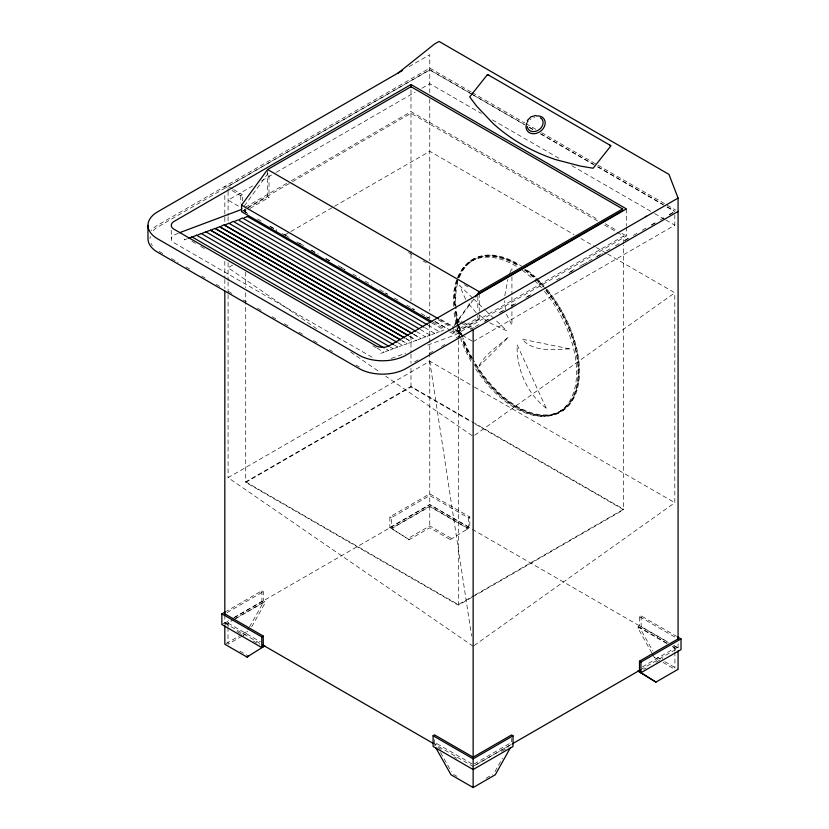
<?xml version="1.0" encoding="UTF-8"?>
<svg xmlns="http://www.w3.org/2000/svg" width="829" height="829" viewBox="0 0 829 829"><rect width="100%" height="100%" fill="white"/><g stroke="black" fill="none" stroke-linecap="round" stroke-linejoin="round"><path stroke-width="0.62" stroke-dasharray="4.14 3.11" d="M504.809 295.725L507.876 279.508M509.7 273.715L511.928 267.746L511.928 270.295M494.975 771.602L502.478 758.162M242.534 634.03L246.969 631.47L248.866 628.102M249.498 626.983L263.394 602.269L234.742 618.817M251.715 626.776L264.979 603.191L264.979 601.74L263.394 600.818L263.394 591.605L261.923 590.756L226.327 611.305M244.379 206.006L268.254 172.992M454.686 324.502L471.846 300.782M453.94 326.315L474.022 298.834M607.678 254.016L674.816 292.782L473.141 436.323L385.775 376.221M474.188 645.501L674.816 502.706L674.816 292.782M450.323 539.638L468.333 528.498L429.764 506.218L391.329 528.405L409.184 539.648L429.764 527.772L450.323 539.638L451.909 538.726L429.764 525.938L407.599 538.736M409.091 66.652L429.764 54.714L429.764 92.641M252.731 185.914L228.079 200.141L242.41 208.411M261.695 180.732L275.135 172.971M276.264 172.328L415.194 92.112M421.92 88.226L429.764 83.698L481.234 113.418M231.965 190.535L240.783 195.623L242.41 194.691L242.41 200.929M245.415 207.219L286.803 183.323M291.28 180.743L410.987 111.635L598.538 219.913M247.944 207.395L291.497 182.256M292.616 181.603L410.987 113.262L597.875 221.167M241.56 211.654L245.902 209.146M246.98 208.525L267.591 196.628L269 197.437L269 173.24M244.379 209.395L244.379 211.654L248.855 209.074M249.975 208.421L269 197.437M232.566 265.145L228.079 267.736L316.512 328.574M285.228 234.742L289.704 232.161M290.824 231.509L333.403 206.929M334.522 206.286L429.764 151.292L574.114 234.638M470.012 261.176L470.945 260.638M469.059 262.72L470.457 261.912M457.183 323.061L457.183 320.564L458.81 319.621L462.116 321.528M453.194 332.211L477.815 318.004L479.224 318.813L479.224 312.44M449.836 331.901L453.194 333.838L479.224 318.813M623.615 243.799L623.615 236.027L458.344 331.445L458.344 339.216M626.444 226.991L626.444 236.027L455.111 334.947L426.23 345.6M451.577 331.051L457.183 334.294L460.23 332.533L454.986 329.507M475.38 326.605L479.867 324.015M484.343 321.424L488.83 318.844M498.913 313.02L503.39 310.429M511.234 305.901L513.472 304.606M525.804 297.497L530.28 294.906M570.621 271.622L575.098 269.031M579.585 266.441L584.062 263.85M588.549 261.27L593.025 258.679M597.512 256.088L601.989 253.508M606.476 250.918L610.952 248.327M615.439 245.747L619.916 243.156M624.403 240.565L628.879 237.975M633.366 235.395L637.843 232.804M642.33 230.213L646.807 227.633M651.293 225.042L655.77 222.452M660.257 219.872L664.734 217.281M669.221 214.69L673.697 212.1M414.676 361.858L418.034 359.921M429.215 353.465L433.681 350.885M441.515 346.367L444.862 344.429M456.043 337.973L460.52 335.393M470.582 329.59L475.058 326.999M485.12 321.196L489.587 318.616M500.768 312.16L504.125 310.222M511.949 305.704L516.426 303.124M527.607 296.668L530.954 294.73M556.673 279.881L561.15 277.3M568.974 272.782L572.331 270.845M583.502 264.389L587.979 261.809M595.802 257.291L602.517 253.415M624.879 240.503L629.346 237.923M651.708 225.011L656.185 222.431M669.594 214.68L674.07 212.1M473.141 646.247L228.079 477.659L429.764 361.226L473.4 386.418M473.141 341.621L674.816 225.187L674.816 215.198M245.716 292.834L245.716 481.856L410.987 386.438L471.411 421.329M560.85 410.738L562.259 409.92M562.704 410.645L563.647 410.106M409.184 539.648L389.858 527.555L389.858 516.892L429.764 493.856L469.805 516.975L469.805 527.638L466.748 529.41L466.748 527.959L429.764 506.602L392.915 527.866L391.329 526.954L391.329 517.742L429.764 495.555L468.333 517.824L469.805 516.975M227.022 612.6L263.394 591.605M221.871 624.548L228.545 620.693M234.11 617.481L261.923 601.419L264.979 603.191M389.858 527.555L429.764 504.519L469.805 527.638M224.825 615.025L224.825 623.087L229.301 620.506M233.778 617.916L429.764 504.768L471.152 528.664M224.825 624.548L233.633 619.45M227.996 626.828L227.996 623.087L231.353 621.149M235.84 618.558L264.979 601.74M225.923 643.625L241.426 634.672M242.058 636.144L227.996 644.257L227.996 628.071M243.146 635.511L248.555 632.392L246.969 631.47M466.748 527.959L468.333 527.037L468.333 517.824M245.716 481.856L458.344 604.621L473.97 595.595M475.09 594.953L623.615 509.203L623.615 245.083M471.742 597.429L458.344 605.17L245.716 482.416L410.987 386.998L471.411 421.878M472.862 596.787L623.615 509.752L472.53 422.531M651.822 652.941L638.071 628.32L638.071 626.869L639.656 625.947L639.656 616.735L641.128 615.885L676.599 636.361M472.022 763.903L436.147 743.198L434.562 744.11L434.562 738.349M434.562 745.561L436.147 744.649L436.147 743.198M638.071 628.32L641.128 626.548L668.837 642.548M652.454 654.06L654.33 657.428L655.915 656.506L660.35 659.065M474.261 763.903L509.98 743.281L509.98 744.732M642.402 666.899L674.91 648.133L674.91 650.63M474.24 765.747L510.467 744.825M511.213 744.473L473.141 766.452L433.992 743.851M640.61 669.77L678.081 648.133L678.081 640.071M501.69 751.354L508.27 747.551M643.915 669.314L646.123 668.039M656.04 662.319L662.651 658.495M486.136 778.213L492.633 774.462M178.276 233.187L173.302 235.415A9.907 5.72 0 0 0 173.302 242.379L373.848 358.263M187.395 238.7L184.121 239.913L186.183 238.348M380.801 353.465L383.889 352.087M385.423 351.765L388.511 350.387M390.044 350.066L393.133 348.677M394.656 348.356L397.754 346.978M399.277 346.657L402.366 345.268M403.899 344.947L407.174 343.745L402.521 340.988M408.521 343.247L411.795 342.035L406.023 338.636M413.132 341.538L416.417 340.336L409.526 336.284M417.754 339.838L421.039 338.626L413.029 333.942M422.375 338.139L425.464 336.75M426.997 336.429L430.085 335.051M431.619 334.729L434.707 333.341M436.23 333.02L439.329 331.641M440.852 331.32L443.94 329.942M391.329 358.47L405.764 353.144M489.701 322.844L506.861 330.906L494.82 319.341M471.152 91.988L429.764 68.092L157.697 225.167A33.191 19.16 0 0 0 151.085 230.617M472.261 92.63L524.84 122.982M525.959 123.625L536.021 129.438M541.617 132.671L675.842 210.162M470.105 93.055L429.764 69.76L156.453 227.768A31.139 17.979 0 0 0 152.391 231.84M471.224 93.698L523.897 124.112M529.503 127.345L532.86 129.283M540.705 133.811L593.377 164.225M597.864 166.816L662.858 204.338M667.345 206.929L674.07 210.815M472.281 94.527L429.764 69.978L226.452 187.354L224.825 186.411L224.825 188.991M473.4 95.169L524.871 124.889M529.348 127.469L532.705 129.407M540.539 133.935L596.486 166.235M597.605 166.878L665.874 206.286M666.982 206.939L674.816 211.457M492.426 119.884L559.565 158.64M571.875 165.748L653.563 212.908M654.682 213.561L664.754 219.374M665.874 220.017L674.816 225.187M605.232 223.778L617.512 230.866M621.978 233.446L626.444 236.027M604.59 225.042L623.615 236.027M580.828 238.514L595.367 246.907M596.486 247.56L606.559 253.373M408.583 252.555L411.93 254.482M423.101 260.938L426.448 262.866M464.416 284.793L468.882 287.362M232.493 188.96L228.079 186.411L228.079 190.152M233.591 189.592L242.41 194.691M463.214 322.17L472.033 327.258M457.183 320.564L460.489 322.471M461.587 323.113L471.514 328.833M440.914 319.476L453.194 326.564L453.194 333.838M439.764 319.579L453.194 327.341M438.541 320.015L450.821 327.103M461.017 334.626L458.81 333.351L458.81 319.621M462.116 335.258L472.033 340.988M243.021 210.649L247.508 213.24M257.601 219.063L262.088 221.654M269.933 226.182L276.658 230.068M284.513 234.597L288.989 237.187M299.082 243.011L303.569 245.602M311.414 250.14L318.149 254.016M325.994 258.555L330.481 261.145M338.325 265.674L345.061 269.56M352.905 274.088L359.631 277.974M365.237 281.207L371.962 285.093M379.817 289.622L387.661 294.16M394.386 298.036L398.873 300.626M406.728 305.165L414.573 309.694M421.298 313.58L429.153 318.108M434.759 321.341L450.448 330.408M244.379 211.654L247.726 213.592M270.057 226.483L276.762 230.348M282.347 233.571L289.041 237.446M296.865 241.954L303.559 245.819M311.383 250.337L315.849 252.918M325.89 258.721L330.356 261.301M341.527 267.746L344.874 269.674M385.081 292.886L387.309 294.181M411.878 308.357L414.117 309.652M426.396 316.74L428.634 318.035M435.329 321.901L447.619 328.989M433.039 322.201L445.36 329.32M431.65 322.844L444.137 330.108M428.147 325.186L439.515 331.818M424.645 327.538L434.893 333.517M420.22 329.414L430.272 335.217M416.521 331.59L425.66 336.926M413.215 334.108L421.039 338.626M409.713 336.46L416.417 340.336M406.21 338.812L411.795 342.035M401.588 340.512L407.174 343.745M397.899 342.688L402.562 345.444M474.52 387.06L674.816 502.706M394.397 345.04L397.941 347.144M389.972 346.916L393.319 348.854M386.273 349.092L388.697 350.553M191.872 241.28L196.338 243.871M200.805 246.451L205.281 249.032M372.905 345.807L376.262 347.745M377.185 348.211L384.076 352.263M472.53 421.982L623.615 509.203M159.189 251.456L163.665 254.047M171.489 258.565L178.194 262.441M186.028 266.959L190.494 269.539M201.685 275.995L205.032 277.933M216.214 284.388L219.571 286.326M228.514 291.487L231.871 293.425M243.052 299.88L246.41 301.818M257.591 308.274L262.068 310.854M272.13 316.668L276.606 319.248M284.43 323.766L288.906 326.357M298.968 332.16L303.445 334.74M313.507 340.553L317.973 343.133M329.165 349.589L332.512 351.527M355.993 365.092L359.351 367.029M639.656 616.735L675.884 637.656M674.381 645.75L679.915 648.952M472.261 529.306L668.195 642.434M673.604 645.553L678.081 648.133M667.096 643.252L639.656 627.408L652.786 650.91M672.588 646.423L678.081 649.584M638.071 626.869L667.096 643.625M672.671 646.848L674.91 648.133M664.775 661.625L678.081 669.304M654.33 657.428L658.661 659.925M662.993 662.423L674.91 669.304M389.858 516.892L391.329 517.742M227.996 623.087L260.368 641.781M224.825 623.087L262.151 644.641M437.867 747.468L441.183 749.385M454.406 757.012L456.613 758.286M236.897 631.511L243.488 635.315M253.363 641.024L259.954 644.827M239.902 651.138L248.576 656.143M453.66 774.473L456.914 776.348M487.701 321.559L475.929 312.44L467.597 302.544M350.605 352.024L379.381 371.817M472.603 297.974L459.639 285.518L465.836 299.901M473.525 298.865L484.633 309.549M485.566 310.44L493.897 318.45M440.572 752.514L451.318 771.602M506.446 314.16L511.928 325.206L511.928 295.839M429.764 361.226L471.587 636.019M505.421 309.932L504.602 300.699M674.91 651.874L674.91 668.06M641.128 615.885L641.128 626.548M626.444 208.929L626.444 225.706M511.928 276.689L511.928 294.554M511.566 738.432L511.566 741.893M479.224 293.342L479.224 311.176M477.815 296.347L477.815 310.357M477.815 315.455L477.815 318.004M458.344 340.501L458.344 604.621M457.183 328.056L457.183 334.294M429.764 99.003L429.764 260.762M429.764 265.757L429.764 310.999M429.764 316.15L429.764 318.73M429.764 323.87L429.764 504.768M429.764 506.218L429.764 527.772M410.987 89.687L410.987 111.635M410.987 113.262L410.987 253.094M410.987 254.389L410.987 300.989M410.987 335.952L410.987 352.781M410.987 354.076L410.987 363.133M410.987 368.314L410.987 386.438M392.915 527.866L392.915 529.327M267.591 171.147L267.591 196.628M261.923 590.756L261.923 601.419M245.716 208.68L245.716 212.566M245.716 272.119L245.716 287.663M240.783 195.623L240.783 203.115M228.079 191.406L228.079 215.447M228.079 216.721L228.079 221.82M228.079 262.638L228.079 280.616M228.079 281.901L228.079 293.497M228.079 294.782L228.079 477.659M224.825 195.457L224.825 222.587M224.825 261.342L224.825 278.14M224.825 279.435L224.825 288.471M171.261 230.275L171.261 238.897M152.391 245.602A31.139 17.979 0 0 1 151.085 243.374M150.018 238.721A31.139 17.979 0 0 1 150.287 236.369M544.58 287.3A87.169 50.331 60 0 1 567.243 405.92A87.169 50.331 60 0 1 473.359 359.91M472.758 358.853A87.169 50.331 60 0 1 463.142 338.097M462.737 336.988A87.169 50.331 60 0 1 458.82 324.108M458.52 322.875A87.169 50.331 60 0 1 457.898 282.088M459.473 277.332A87.169 50.331 60 0 1 519.742 265.663M525.534 269.591A87.169 50.331 60 0 1 537.741 280.036M538.653 280.938A87.169 50.331 60 0 1 543.803 286.419M544.529 291.362A87.169 50.331 60 0 1 565.637 406.49A87.169 50.331 60 0 1 474.779 367.516M471.007 361.268A87.169 50.331 60 0 1 460.8 339.455M460.396 338.346A87.169 50.331 60 0 1 456.468 325.465M456.178 324.222A87.169 50.331 60 0 1 453.991 312.087M453.463 306.222A87.169 50.331 60 0 1 517.4 267.021M522.218 270.254A87.169 50.331 60 0 1 532.632 278.762M534.477 280.492A87.169 50.331 60 0 1 541.461 287.777M547.161 289.559A88.029 50.818 60 0 1 567.73 406.614A88.029 50.818 60 0 1 474.789 363.33M471.722 358.014A88.029 50.818 60 0 1 462.613 338.128M462.199 337.009A88.029 50.818 60 0 1 458.24 323.994M457.94 322.75A88.029 50.818 60 0 1 455.38 306.917M455.287 305.746A88.029 50.818 60 0 1 521.721 266.233M527.545 270.399A88.029 50.818 60 0 1 535.161 276.834M536.809 278.389A88.029 50.818 60 0 1 544.062 285.943M546.228 290.098A88.029 50.818 60 0 1 567.046 406.894A88.029 50.818 60 0 1 474.489 364.926M471.38 359.631A88.029 50.818 60 0 1 461.67 338.667M460.095 334.18A88.029 50.818 60 0 1 457.307 324.533M457.007 323.289A88.029 50.818 60 0 1 454.8 311.03M454.271 305.113A88.029 50.818 60 0 1 457.535 278.461M457.971 277.3A88.029 50.818 60 0 1 518.83 265.518M524.674 269.487A88.029 50.818 60 0 1 545.461 289.186M545.938 290.544A87.169 50.331 60 0 1 566.559 406.2A87.169 50.331 60 0 1 474.893 364.636M471.224 358.335A87.169 50.331 60 0 1 462.209 338.647M460.644 334.191A87.169 50.331 60 0 1 455.401 311.279M454.872 305.414A87.169 50.331 60 0 1 458.105 279.021M458.541 277.87A87.169 50.331 60 0 1 518.799 266.213M524.591 270.13A87.169 50.331 60 0 1 536.809 280.575M537.72 281.477A87.169 50.331 60 0 1 542.871 286.969M530.239 119.604A8.497 6.715 -36 0 1 531.057 118.92M533.845 117.407A8.497 6.715 -36 0 1 534.829 117.107M479.307 365.174L479.141 366.273L508.591 336.978C498.467 345.797 486.198 353.351 479.307 365.174M569.471 348.864C553.813 349.548 533.555 352.491 522.125 339.185L569.471 348.864M546.228 408.189C526.767 393.464 516.477 368.905 517.12 344.781L546.228 408.189"/><path stroke-width="1.24" d="M510.312 747.882L495.307 774.752L473.141 787.55L450.997 774.763L435.826 747.81M527.348 120.495L530.871 116.889L535.731 115.438M431.919 321.559L241.56 211.654L241.56 205.146L267.591 169.52L410.987 86.734L622.62 208.929L622.62 210.545L479.224 293.342L479.224 291.715L267.591 169.52M475.514 296.803L479.224 291.715L622.62 208.929M397.723 73.398L434.448 44.072L439.09 41.45L668.962 174.391L678.081 198.079L678.081 639.097M221.074 226.286L223.944 224.773L411.909 333.299M230.307 222.877L233.177 221.374L419.101 328.771M239.55 219.467L242.42 217.965L427.225 324.719M224.825 625.771L224.825 644.257L246.99 657.055L263.746 646.506M402.573 70.413L157.697 211.789A33.191 19.16 0 0 0 157.697 238.897L359.071 355.154A33.191 19.16 0 0 0 406.013 355.154L678.081 198.079M410.987 84.527L173.302 221.861A9.907 5.72 0 0 0 173.302 228.825L376.511 346.149A9.907 5.72 0 0 0 388.573 346.149L626.444 208.929L410.987 84.527L410.987 87.107M241.508 209.478L179.478 232.742M678.081 211.457L406.013 368.532A33.191 19.16 0 0 1 359.071 368.532L157.697 252.265A33.191 19.16 0 0 1 147.976 238.721L147.976 225.343M264.834 645.812L261.777 647.584L221.871 624.548L221.871 613.874L225.208 611.947M221.871 613.874L261.777 636.91L263.249 636.061L263.249 645.273M246.99 657.055L248.576 656.143M433.09 735.748L434.562 734.898L473.141 757.167L511.566 734.981L513.037 735.831L513.037 746.494L473.141 769.54L433.09 746.411L433.09 735.748L473.141 758.867L513.037 735.831M639.501 670.402L639.501 661.19L678.081 638.921M639.501 661.19L640.983 662.039L681.024 638.921L681.024 649.584L640.983 672.713L637.915 670.941L655.936 682.091L678.081 669.304L678.081 650.817M512.332 743.831L639.998 670.122M646.537 216.296L645.345 216.597M188.732 238.213L192.017 237.001M193.354 236.503L196.639 235.301M197.976 234.804L201.25 233.591M202.597 233.104L205.872 231.892M207.219 231.395L209.405 230.586M211.83 229.695L215.115 228.483L403.972 337.517M216.452 227.985L218.638 227.177M225.695 224.576L228.97 223.374M234.928 221.177L237.115 220.369M244.172 217.768L247.446 216.556M487.276 74.983L488.727 75.17M241.56 205.146L438.645 318.937M247.26 216.379L430.728 322.367M238.016 219.789L423.723 327.061M228.783 223.198L415.598 331.123M224.348 225.073L412.096 333.465M219.54 226.607L408.407 335.641M219.737 226.783L407.474 335.175M214.929 228.307L404.904 337.994M210.307 230.016L400.283 339.693M210.493 230.182L400.469 339.869M205.685 231.716L396.967 342.222M201.064 233.426L393.464 344.563M196.442 235.125L388.853 346.273M191.831 236.825L384.231 347.973M677.697 637.004L681.024 638.921M224.825 613.874L263.249 636.061M262.855 645.045L432.873 743.209M639.501 671.863L655.936 682.091M609.792 145.065L610.538 146.153M640.983 662.039L640.983 672.713M473.141 329.776L473.141 757.416M473.141 758.867L473.141 787.55M261.777 636.91L261.777 647.584M224.825 291.062L224.825 615.336M536.394 115.977A10.28 8.135 -36 0 1 545.026 124.516A10.28 8.135 -36 0 1 532.84 133.728A10.28 8.135 -36 0 1 526.747 123.262M527.285 122.174A10.28 8.135 -36 0 1 527.949 121.127M540.342 117.718A8.497 6.715 -36 0 1 538.86 129.852A8.497 6.715 -36 0 1 527.285 126.609M487.535 74.486L469.691 96.962L476.862 106.381L493.11 123.49A251.747 199.064 -36 0 0 555.554 159.551L580.217 166.059L593.139 168.235L610.983 145.759L487.535 74.486"/></g></svg>
